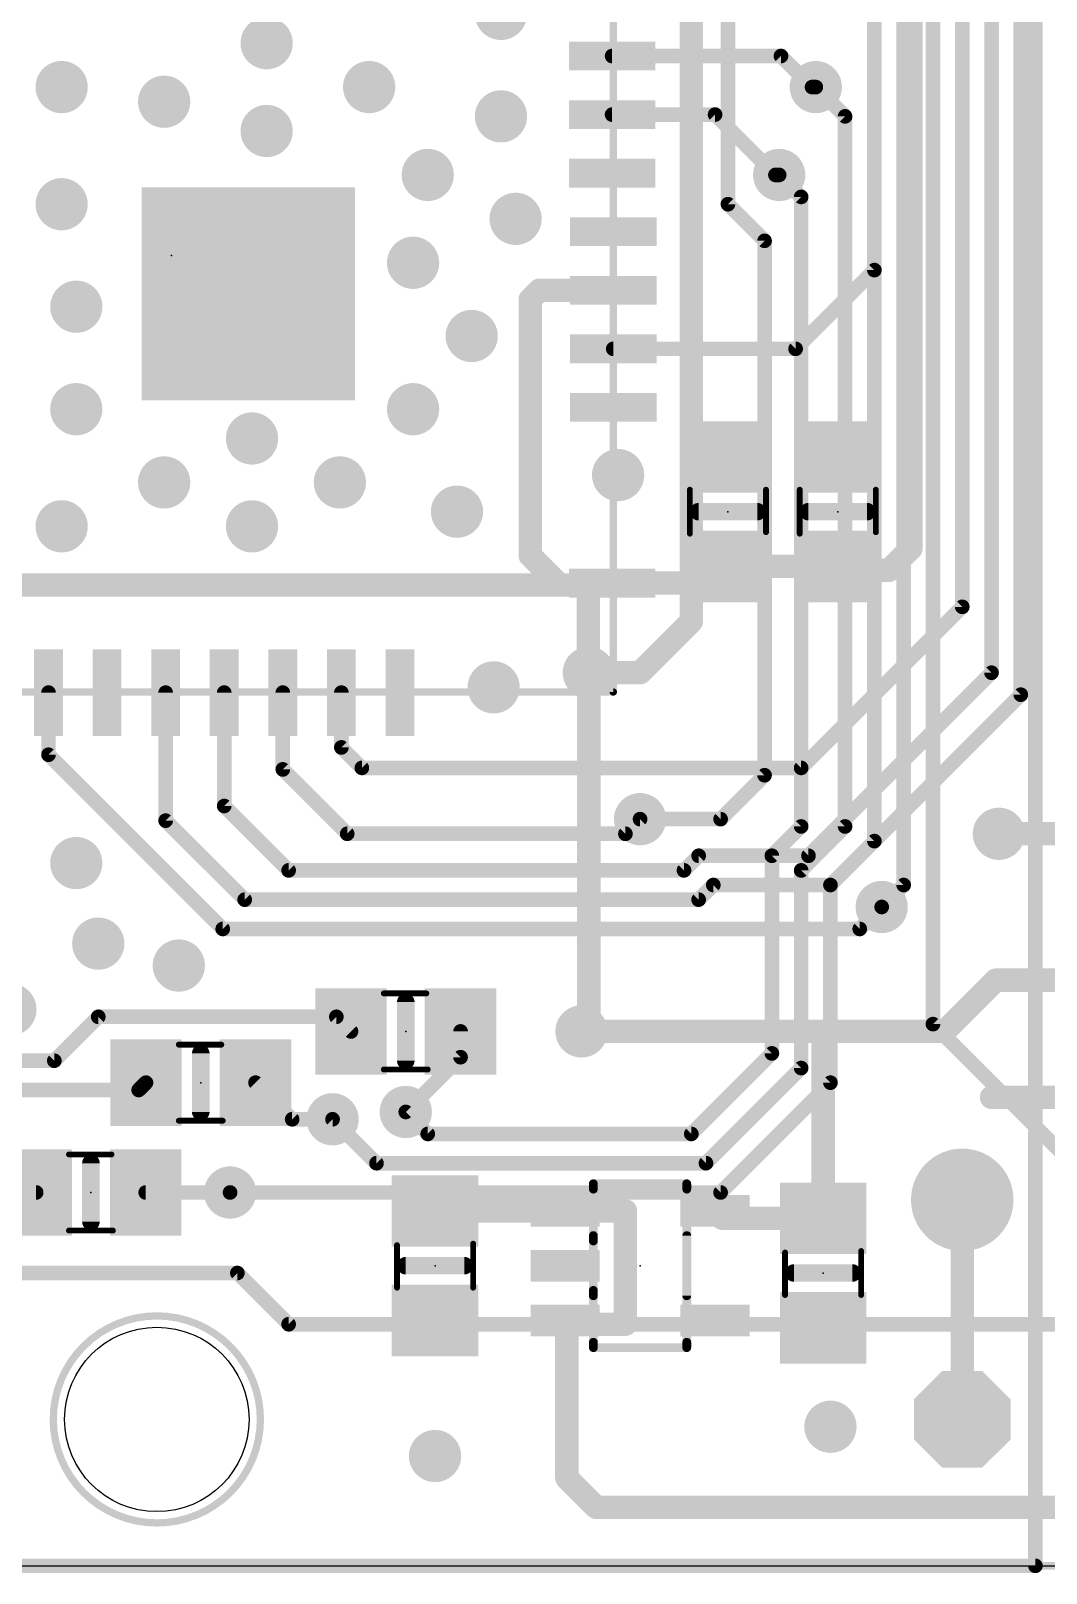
# Model space of a CAD drawing. Extents: x -7.7 to 68.6, y -5.3 to 60.5.
# Drawn here: x 11.78 to 29.4, y -0.13 to 26.63 of the extents above; entities that cross this region are included whole.
import ezdxf

# ---------------------------------------------------------------- set-up
doc = ezdxf.new("R2010")
doc.units = 0
for name, color, linetype in [('1', 12, 'CONTINUOUS'), ('16', 132, 'CONTINUOUS'), ('17', 110, 'CONTINUOUS'), ('18', 110, 'CONTINUOUS'), ('20', 4, 'CONTINUOUS'), ('21', 40, 'CONTINUOUS'), ('23', 53, 'CONTINUOUS'), ('47', 253, 'CONTINUOUS'), ('51', 253, 'CONTINUOUS')]:
    doc.layers.add(name, color=color, linetype=linetype)

# ---------------------------------------------------------------- blocks, each defined once
blk = doc.blocks.new('RECT')
blk.add_solid([(-0.5, -0.5), (0.5, -0.5), (-0.5, 0.5), (0.5, 0.5)])
blk = doc.blocks.new('ROUNDP')
at = {"const_width": 0.5}
blk.add_lwpolyline([(0, -0.25, 1), (0, 0.25, 1), (0, -0.25)], format="xyb", dxfattribs=at)
blk = doc.blocks.new('OCTAGONP')
at = {"const_width": 0.5}
blk.add_lwpolyline([(-0.25, -0.1036), (-0.25, 0.1036), (-0.1036, 0.25), (0.1036, 0.25), (0.25, 0.1036), (0.25, -0.1036), (0.1036, -0.25), (-0.1036, -0.25), (-0.25, -0.1036), (-0.25, 0.1036)], dxfattribs=at)
blk = doc.blocks.new('ROUNDV')
at = {"const_width": 0.5}
blk.add_lwpolyline([(0, -0.25, 1), (0, 0.25, 1), (0, -0.25)], format="xyb", dxfattribs=at)

msp = doc.modelspace()

# ---------------------------------------------------------------- linework, layer by layer
at = {"layer": '1'}
for points, const_width in [([(29.21, 53.34), (29.21, 0)], 0.254), ([(28.956, 15.113), (28.956, 38.989)], 0.254), ([(28.448, 15.494), (28.448, 36.83)], 0.254), ([(27.94, 16.637), (27.94, 34.417)], 0.254), ([(27.051, 32.826), (27.051, 17.653)], 0.4064), ([(26.416, 22.479), (26.416, 30.48)], 0.254), ([(24.796, 26.193), (21.867, 26.193)], 0.254), ([(24.796, 26.193), (25.335, 25.654)], 0.254), ([(25.335, 25.654), (25.4, 25.654)], 0.254), ([(23.653, 25.177), (21.867, 25.177)], 0.254), ([(23.653, 25.177), (24.7, 24.13)], 0.254), ([(24.7, 24.13), (24.765, 24.13)], 0.254), ([(25.05, 21.113), (26.416, 22.479)], 0.254), ([(20.605, 22.129), (20.447, 21.971)], 0.4064), ([(21.887, 22.129), (20.605, 22.129)], 0.4064), ([(20.447, 21.971), (20.447, 17.526)], 0.4064), ([(21.887, 21.113), (25.05, 21.113)], 0.254), ([(20.447, 17.526), (20.955, 17.018)], 0.4064), ([(27.051, 17.653), (26.67, 17.272)], 0.4064), ([(23.587, 17.049), (23.876, 17.338)], 0.4064), ([(25.781, 17.338), (23.876, 17.338)], 0.4064), ([(25.847, 17.272), (25.781, 17.338)], 0.4064), ([(26.67, 17.272), (25.847, 17.272)], 0.4064), ([(10.033, 17.018), (20.955, 17.018)], 0.4064), ([(20.955, 17.018), (21.455, 17.018)], 0.4064), ([(21.455, 17.018), (21.455, 17.049)], 0.4064), ([(21.455, 17.049), (21.867, 17.049)], 0.4064), ([(21.455, 17.018), (21.455, 15.494)], 0.4064), ([(21.867, 17.049), (23.587, 17.049)], 0.4064), ([(25.146, 13.843), (27.94, 16.637)], 0.254), ([(21.455, 15.494), (21.463, 15.494)], 0.4064), ([(25.273, 12.319), (28.448, 15.494)], 0.254), ([(12.091, 15.149), (12.091, 14.071)], 0.254), ([(14.123, 15.149), (14.123, 12.928)], 0.254), ([(15.139, 15.149), (15.139, 13.182)], 0.254), ([(16.155, 15.149), (16.155, 13.817)], 0.254), ([(17.171, 15.149), (17.171, 14.198)], 0.254), ([(25.654, 11.811), (28.956, 15.113)], 0.254), ([(12.091, 14.071), (15.113, 11.049)], 0.254), ([(17.171, 14.198), (17.526, 13.843)], 0.254), ([(16.155, 13.817), (17.272, 12.7)], 0.254), ([(17.526, 13.843), (25.146, 13.843)], 0.254), ([(15.139, 13.182), (16.256, 12.065)], 0.254), ([(14.123, 12.928), (15.494, 11.557)], 0.254), ([(22.098, 12.7), (22.352, 12.954)], 0.254), ([(17.272, 12.7), (22.098, 12.7)], 0.254), ([(23.114, 12.065), (23.368, 12.319)], 0.254), ([(23.368, 12.319), (25.273, 12.319)], 0.254), ([(16.256, 12.065), (23.114, 12.065)], 0.254), ([(23.368, 11.557), (23.622, 11.811)], 0.254), ([(23.622, 11.811), (25.654, 11.811)], 0.254), ([(15.494, 11.557), (23.368, 11.557)], 0.254), ([(26.162, 11.049), (26.543, 11.43)], 0.254), ([(15.113, 11.049), (26.162, 11.049)], 0.254), ([(27.6335, 9.271), (28.5225, 10.16)], 0.4064), ([(28.5225, 10.16), (30.48, 10.16)], 0.4064), ([(12.192, 8.763), (12.954, 9.525)], 0.254), ([(12.954, 9.525), (17.084, 9.525)], 0.254), ([(17.084, 9.525), (17.338, 9.271)], 0.254), ([(19.238, 9.271), (19.238, 8.824)], 0.254), ([(25.527, 9.271), (21.336, 9.271)], 0.4064), ([(27.6335, 9.271), (25.527, 9.271)], 0.4064), ([(25.527, 6.03), (25.527, 9.271)], 0.4064), ([(5.969, 8.763), (12.192, 8.763)], 0.254), ([(19.238, 8.824), (18.288, 7.874)], 0.254), ([(5.715, 8.255), (13.655, 8.255)], 0.254), ([(13.655, 8.255), (13.782, 8.382)], 0.254), ([(16.317, 7.747), (15.682, 8.382)], 0.254), ([(43.18, 8.128), (28.448, 8.128)], 0.4064), ([(17.018, 7.747), (16.317, 7.747)], 0.254), ([(9.652, 6.477), (11.877, 6.477)], 0.254), ([(13.777, 6.477), (15.24, 6.477)], 0.254), ([(27.94, 6.35), (27.94, 2.54)], 0.4064), ([(21.052, 6.157), (18.796, 6.157)], 0.4064), ([(21.052, 6.157), (22.098, 6.157)], 0.4064), ([(22.098, 6.157), (22.098, 4.191)], 0.4064), ([(23.652, 6.157), (23.779, 6.03)], 0.4064), ([(23.779, 6.03), (25.527, 6.03)], 0.4064), ([(21.052, 4.191), (21.052, 4.257)], 0.4064), ([(21.082, 4.257), (21.052, 4.257)], 0.4064), ([(22.098, 4.191), (21.052, 4.191)], 0.4064), ([(21.082, 1.524), (21.082, 4.257)], 0.4064), ([(21.59, 1.016), (21.082, 1.524)], 0.4064), ([(37.084, 1.016), (21.59, 1.016)], 0.4064), ([(29.21, 0), (6.096, 0)], 0.254)]:
    msp.add_lwpolyline(points, dxfattribs=dict(at, const_width=const_width))
for points, const_width in [([(21.867, 26.2565, 1), (21.867, 26.1295)], 0.127), ([(24.8409, 26.2379, 1), (24.7511, 26.1481)], 0.127), ([(24.796, 26.1295, 1), (24.796, 26.2565)], 0.127), ([(25.335, 25.7175, 1), (25.335, 25.5905)], 0.127), ([(25.2901, 25.6091, 1), (25.3799, 25.6989)], 0.127), ([(25.4, 25.5905, 1), (25.4, 25.7175)], 0.127), ([(21.867, 25.2405, 1), (21.867, 25.1135)], 0.127), ([(23.6979, 25.2219, 1), (23.6081, 25.1321)], 0.127), ([(23.653, 25.1135, 1), (23.653, 25.2405)], 0.127), ([(24.7, 24.1935, 1), (24.7, 24.0665)], 0.127), ([(24.6551, 24.0851, 1), (24.7449, 24.1749)], 0.127), ([(24.765, 24.0665, 1), (24.765, 24.1935)], 0.127), ([(26.3525, 22.479, 1), (26.4795, 22.479)], 0.127), ([(26.4609, 22.4341, 1), (26.3711, 22.5239)], 0.127), ([(20.605, 22.2306, 1), (20.605, 22.0274)], 0.2032), ([(20.6768, 22.0572, 1), (20.5332, 22.2008)], 0.2032), ([(21.887, 22.0274, 1), (21.887, 22.2306)], 0.2032), ([(20.5486, 21.971, 1), (20.3454, 21.971)], 0.2032), ([(20.3752, 22.0428, 1), (20.5188, 21.8992)], 0.2032), ([(21.887, 21.1765, 1), (21.887, 21.0495)], 0.127), ([(25.0051, 21.1579, 1), (25.0949, 21.0681)], 0.127), ([(25.05, 21.0495, 1), (25.05, 21.1765)], 0.127), ([(20.5188, 17.5978, 1), (20.3752, 17.4542)], 0.2032), ([(26.9494, 17.653, 1), (27.1526, 17.653)], 0.2032), ([(27.1228, 17.5812, 1), (26.9792, 17.7248)], 0.2032), ([(20.3454, 17.526, 1), (20.5486, 17.526)], 0.2032), ([(23.876, 17.4396, 1), (23.876, 17.2364)], 0.2032), ([(23.9478, 17.2662, 1), (23.8042, 17.4098)], 0.2032), ([(25.8528, 17.4098, 1), (25.7092, 17.2662)], 0.2032), ([(25.847, 17.3736, 1), (25.847, 17.1704)], 0.2032), ([(25.7752, 17.2002, 1), (25.9188, 17.3438)], 0.2032), ([(25.781, 17.2364, 1), (25.781, 17.4396)], 0.2032), ([(26.5982, 17.3438, 1), (26.7418, 17.2002)], 0.2032), ([(26.67, 17.1704, 1), (26.67, 17.3736)], 0.2032), ([(20.955, 17.1196, 1), (20.955, 16.9164)], 0.2032), ([(20.8832, 16.9462, 1), (21.0268, 17.0898)], 0.2032), ([(20.955, 16.9164, 1), (20.955, 17.1196)], 0.2032), ([(21.5566, 17.049, 1), (21.3534, 17.049)], 0.2032), ([(21.455, 17.1506, 1), (21.455, 16.9474)], 0.2032), ([(21.5566, 17.018, 1), (21.3534, 17.018)], 0.2032), ([(21.455, 16.9164, 1), (21.455, 17.1196)], 0.2032), ([(21.867, 17.1506, 1), (21.867, 16.9474)], 0.2032), ([(21.867, 16.9474, 1), (21.867, 17.1506)], 0.2032), ([(23.5152, 17.1208, 1), (23.6588, 16.9772)], 0.2032), ([(23.587, 16.9474, 1), (23.587, 17.1506)], 0.2032), ([(21.3534, 17.018, 1), (21.5566, 17.018)], 0.2032), ([(27.8765, 16.637, 1), (28.0035, 16.637)], 0.127), ([(27.9849, 16.5921, 1), (27.8951, 16.6819)], 0.127), ([(21.455, 15.5956, 1), (21.455, 15.3924)], 0.2032), ([(21.3534, 15.494, 1), (21.5566, 15.494)], 0.2032), ([(21.463, 15.3924, 1), (21.463, 15.5956)], 0.2032), ([(28.3845, 15.494, 1), (28.5115, 15.494)], 0.127), ([(28.4929, 15.4491, 1), (28.4031, 15.5389)], 0.127), ([(12.1545, 15.149, 1), (12.0275, 15.149)], 0.127), ([(14.1865, 15.149, 1), (14.0595, 15.149)], 0.127), ([(15.2025, 15.149, 1), (15.0755, 15.149)], 0.127), ([(16.2185, 15.149, 1), (16.0915, 15.149)], 0.127), ([(17.2345, 15.149, 1), (17.1075, 15.149)], 0.127), ([(28.8925, 15.113, 1), (29.0195, 15.113)], 0.127), ([(29.0009, 15.0681, 1), (28.9111, 15.1579)], 0.127), ([(12.1359, 14.1159, 1), (12.0461, 14.0261)], 0.127), ([(17.2159, 14.2429, 1), (17.1261, 14.1531)], 0.127), ([(17.1075, 14.198, 1), (17.2345, 14.198)], 0.127), ([(12.0275, 14.071, 1), (12.1545, 14.071)], 0.127), ([(16.1999, 13.8619, 1), (16.1101, 13.7721)], 0.127), ([(17.526, 13.9065, 1), (17.526, 13.7795)], 0.127), ([(17.4811, 13.7981, 1), (17.5709, 13.8879)], 0.127), ([(25.1011, 13.8879, 1), (25.1909, 13.7981)], 0.127), ([(25.146, 13.7795, 1), (25.146, 13.9065)], 0.127), ([(16.0915, 13.817, 1), (16.2185, 13.817)], 0.127), ([(15.1839, 13.2269, 1), (15.0941, 13.1371)], 0.127), ([(15.0755, 13.182, 1), (15.2025, 13.182)], 0.127), ([(14.1679, 12.9729, 1), (14.0781, 12.8831)], 0.127), ([(14.0595, 12.928, 1), (14.1865, 12.928)], 0.127), ([(22.3969, 12.9091, 1), (22.3071, 12.9989)], 0.127), ([(17.272, 12.7635, 1), (17.272, 12.6365)], 0.127), ([(17.2271, 12.6551, 1), (17.3169, 12.7449)], 0.127), ([(22.0531, 12.7449, 1), (22.1429, 12.6551)], 0.127), ([(22.098, 12.6365, 1), (22.098, 12.7635)], 0.127), ([(23.368, 12.3825, 1), (23.368, 12.2555)], 0.127), ([(23.4129, 12.2741, 1), (23.3231, 12.3639)], 0.127), ([(25.2281, 12.3639, 1), (25.3179, 12.2741)], 0.127), ([(25.273, 12.2555, 1), (25.273, 12.3825)], 0.127), ([(16.256, 12.1285, 1), (16.256, 12.0015)], 0.127), ([(16.2111, 12.0201, 1), (16.3009, 12.1099)], 0.127), ([(23.0691, 12.1099, 1), (23.1589, 12.0201)], 0.127), ([(23.114, 12.0015, 1), (23.114, 12.1285)], 0.127), ([(23.622, 11.8745, 1), (23.622, 11.7475)], 0.127), ([(23.6669, 11.7661, 1), (23.5771, 11.8559)], 0.127), ([(25.6091, 11.8559, 1), (25.6989, 11.7661)], 0.127), ([(25.654, 11.7475, 1), (25.654, 11.8745)], 0.127), ([(15.494, 11.6205, 1), (15.494, 11.4935)], 0.127), ([(15.4491, 11.5121, 1), (15.5389, 11.6019)], 0.127), ([(23.3231, 11.6019, 1), (23.4129, 11.5121)], 0.127), ([(23.368, 11.4935, 1), (23.368, 11.6205)], 0.127), ([(26.5879, 11.3851, 1), (26.4981, 11.4749)], 0.127), ([(15.113, 11.1125, 1), (15.113, 10.9855)], 0.127), ([(15.0681, 11.0041, 1), (15.1579, 11.0939)], 0.127), ([(26.1171, 11.0939, 1), (26.2069, 11.0041)], 0.127), ([(26.162, 10.9855, 1), (26.162, 11.1125)], 0.127), ([(28.5225, 10.2616, 1), (28.5225, 10.0584)], 0.2032), ([(28.5943, 10.0882, 1), (28.4507, 10.2318)], 0.2032), ([(12.954, 9.5885, 1), (12.954, 9.4615)], 0.127), ([(12.9989, 9.4801, 1), (12.9091, 9.5699)], 0.127), ([(17.1289, 9.5699, 1), (17.0391, 9.4801)], 0.127), ([(17.084, 9.4615, 1), (17.084, 9.5885)], 0.127), ([(17.2931, 9.2261, 1), (17.3829, 9.3159)], 0.127), ([(19.3015, 9.271, 1), (19.1745, 9.271)], 0.127), ([(21.336, 9.3726, 1), (21.336, 9.1694)], 0.2032), ([(25.527, 9.3726, 1), (25.527, 9.1694)], 0.2032), ([(25.6286, 9.271, 1), (25.4254, 9.271)], 0.2032), ([(25.527, 9.1694, 1), (25.527, 9.3726)], 0.2032), ([(27.5617, 9.3428, 1), (27.7053, 9.1992)], 0.2032), ([(27.6335, 9.1694, 1), (27.6335, 9.3726)], 0.2032), ([(12.1471, 8.8079, 1), (12.2369, 8.7181)], 0.127), ([(12.192, 8.6995, 1), (12.192, 8.8265)], 0.127), ([(19.1745, 8.824, 1), (19.3015, 8.824)], 0.127), ([(19.2829, 8.7791, 1), (19.1931, 8.8689)], 0.127), ([(13.6101, 8.2999, 1), (13.6999, 8.2101)], 0.127), ([(13.655, 8.1915, 1), (13.655, 8.3185)], 0.127), ([(13.8269, 8.3371, 1), (13.7371, 8.4269)], 0.127), ([(15.7269, 8.4269, 1), (15.6371, 8.3371)], 0.127), ([(28.448, 8.2296, 1), (28.448, 8.0264)], 0.2032), ([(16.317, 7.8105, 1), (16.317, 7.6835)], 0.127), ([(16.2721, 7.7021, 1), (16.3619, 7.7919)], 0.127), ([(17.018, 7.6835, 1), (17.018, 7.8105)], 0.127), ([(18.2431, 7.9189, 1), (18.3329, 7.8291)], 0.127), ([(11.877, 6.4135, 1), (11.877, 6.5405)], 0.127), ([(13.777, 6.5405, 1), (13.777, 6.4135)], 0.127), ([(15.24, 6.4135, 1), (15.24, 6.5405)], 0.127), ([(28.0416, 6.35, 1), (27.8384, 6.35)], 0.2032), ([(18.796, 6.2586, 1), (18.796, 6.0554)], 0.2032), ([(21.052, 6.2586, 1), (21.052, 6.0554)], 0.2032), ([(21.052, 6.0554, 1), (21.052, 6.2586)], 0.2032), ([(22.1996, 6.157, 1), (21.9964, 6.157)], 0.2032), ([(22.098, 6.0554, 1), (22.098, 6.2586)], 0.2032), ([(23.7238, 6.2288, 1), (23.5802, 6.0852)], 0.2032), ([(23.779, 6.1316, 1), (23.779, 5.9284)], 0.2032), ([(23.7072, 5.9582, 1), (23.8508, 6.1018)], 0.2032), ([(25.527, 5.9284, 1), (25.527, 6.1316)], 0.2032), ([(25.4254, 6.03, 1), (25.6286, 6.03)], 0.2032), ([(21.1536, 4.257, 1), (20.9504, 4.257)], 0.2032), ([(21.052, 4.3586, 1), (21.052, 4.1554)], 0.2032), ([(21.052, 4.2926, 1), (21.052, 4.0894)], 0.2032), ([(20.9504, 4.191, 1), (21.1536, 4.191)], 0.2032), ([(21.1836, 4.257, 1), (20.9804, 4.257)], 0.2032), ([(21.082, 4.1554, 1), (21.082, 4.3586)], 0.2032), ([(21.9964, 4.191, 1), (22.1996, 4.191)], 0.2032), ([(22.098, 4.0894, 1), (22.098, 4.2926)], 0.2032), ([(27.8384, 2.54, 1), (28.0416, 2.54)], 0.2032), ([(20.9804, 1.524, 1), (21.1836, 1.524)], 0.2032), ([(21.1538, 1.5958, 1), (21.0102, 1.4522)], 0.2032), ([(21.59, 1.1176, 1), (21.59, 0.9144)], 0.2032), ([(21.5182, 0.9442, 1), (21.6618, 1.0878)], 0.2032), ([(29.1465, 0, 1), (29.2735, 0)], 0.127), ([(29.21, -0.0635, 1), (29.21, 0.0635)], 0.127)]:
    msp.add_lwpolyline(points, format="xyb", dxfattribs=dict(at, const_width=const_width))
at = {"layer": '16'}
for points, const_width in [([(29.21, 0), (29.21, 53.34)], 0.254), ([(26.924, 11.811), (26.924, 35.306)], 0.254), ([(27.432, 9.398), (27.432, 35.052)], 0.254), ([(26.416, 30.226), (26.416, 12.573)], 0.254), ([(23.241, 28.702), (23.241, 16.383)], 0.4064), ([(23.876, 23.622), (23.876, 28.956)], 0.254), ([(25.908, 25.146), (25.4, 25.654)], 0.254), ([(25.908, 12.827), (25.908, 25.146)], 0.254), ([(25.146, 23.749), (24.765, 24.13)], 0.254), ([(25.146, 12.827), (25.146, 23.749)], 0.254), ([(24.511, 22.987), (23.876, 23.622)], 0.254), ([(24.511, 13.716), (24.511, 22.987)], 0.254), ([(23.241, 16.383), (22.352, 15.494)], 0.4064), ([(21.463, 9.398), (21.463, 15.494)], 0.4064), ([(22.352, 15.494), (21.463, 15.494)], 0.4064), ([(23.749, 12.954), (24.511, 13.716)], 0.254), ([(22.352, 12.954), (23.749, 12.954)], 0.254), ([(24.638, 12.319), (25.146, 12.827)], 0.254), ([(25.146, 12.065), (25.908, 12.827)], 0.254), ([(30.48, 12.7), (28.702, 12.7)], 0.4064), ([(26.416, 12.573), (25.654, 11.811)], 0.254), ([(24.638, 8.89), (24.638, 12.319)], 0.254), ([(25.146, 8.636), (25.146, 12.065)], 0.254), ([(25.654, 11.811), (25.654, 8.382)], 0.254), ([(26.543, 11.43), (26.924, 11.811)], 0.254), ([(21.336, 9.271), (21.463, 9.398)], 0.4064), ([(30.48, 6.35), (27.432, 9.398)], 0.254), ([(23.241, 7.493), (24.638, 8.89)], 0.254), ([(23.495, 6.985), (25.146, 8.636)], 0.254), ([(25.654, 8.382), (23.749, 6.477)], 0.254), ([(17.78, 6.985), (17.018, 7.747)], 0.254), ([(18.288, 7.874), (18.669, 7.493)], 0.254), ([(18.669, 7.493), (23.241, 7.493)], 0.254), ([(23.495, 6.985), (17.78, 6.985)], 0.254), ([(15.24, 6.477), (23.749, 6.477)], 0.254), ([(15.367, 5.08), (10.795, 5.08)], 0.254), ([(16.256, 4.191), (15.367, 5.08)], 0.254), ([(32.385, 4.191), (16.256, 4.191)], 0.254), ([(6.096, 0), (29.21, 0)], 0.254)]:
    msp.add_lwpolyline(points, dxfattribs=dict(at, const_width=const_width))
for points, const_width in [([(25.4449, 25.6989, 1), (25.3551, 25.6091)], 0.127), ([(25.9715, 25.146, 1), (25.8445, 25.146)], 0.127), ([(25.8631, 25.1011, 1), (25.9529, 25.1909)], 0.127), ([(24.8099, 24.1749, 1), (24.7201, 24.0851)], 0.127), ([(25.2095, 23.749, 1), (25.0825, 23.749)], 0.127), ([(25.1011, 23.7041, 1), (25.1909, 23.7939)], 0.127), ([(23.9209, 23.6669, 1), (23.8311, 23.5771)], 0.127), ([(23.8125, 23.622, 1), (23.9395, 23.622)], 0.127), ([(24.5745, 22.987, 1), (24.4475, 22.987)], 0.127), ([(24.4661, 22.9421, 1), (24.5559, 23.0319)], 0.127), ([(23.1394, 16.383, 1), (23.3426, 16.383)], 0.2032), ([(23.3128, 16.3112, 1), (23.1692, 16.4548)], 0.2032), ([(21.5646, 15.494, 1), (21.3614, 15.494)], 0.2032), ([(21.463, 15.5956, 1), (21.463, 15.3924)], 0.2032), ([(22.2802, 15.5658, 1), (22.4238, 15.4222)], 0.2032), ([(22.352, 15.3924, 1), (22.352, 15.5956)], 0.2032), ([(24.4475, 13.716, 1), (24.5745, 13.716)], 0.127), ([(24.5559, 13.6711, 1), (24.4661, 13.7609)], 0.127), ([(22.352, 13.0175, 1), (22.352, 12.8905)], 0.127), ([(23.7041, 12.9989, 1), (23.7939, 12.9091)], 0.127), ([(23.749, 12.8905, 1), (23.749, 13.0175)], 0.127), ([(25.0825, 12.827, 1), (25.2095, 12.827)], 0.127), ([(25.1909, 12.7821, 1), (25.1011, 12.8719)], 0.127), ([(25.8445, 12.827, 1), (25.9715, 12.827)], 0.127), ([(25.9529, 12.7821, 1), (25.8631, 12.8719)], 0.127), ([(28.702, 12.8016, 1), (28.702, 12.5984)], 0.2032), ([(26.3525, 12.573, 1), (26.4795, 12.573)], 0.127), ([(26.4609, 12.5281, 1), (26.3711, 12.6179)], 0.127), ([(24.7015, 12.319, 1), (24.5745, 12.319)], 0.127), ([(24.5931, 12.3639, 1), (24.6829, 12.2741)], 0.127), ([(25.2095, 12.065, 1), (25.0825, 12.065)], 0.127), ([(25.1011, 12.1099, 1), (25.1909, 12.0201)], 0.127), ([(25.7175, 11.811, 1), (25.5905, 11.811)], 0.127), ([(25.6091, 11.8559, 1), (25.6989, 11.7661)], 0.127), ([(26.8605, 11.811, 1), (26.9875, 11.811)], 0.127), ([(26.9689, 11.7661, 1), (26.8791, 11.8559)], 0.127), ([(26.4981, 11.4749, 1), (26.5879, 11.3851)], 0.127), ([(21.2642, 9.3428, 1), (21.4078, 9.1992)], 0.2032), ([(21.3614, 9.398, 1), (21.5646, 9.398)], 0.2032), ([(21.5348, 9.3262, 1), (21.3912, 9.4698)], 0.2032), ([(27.4769, 9.4429, 1), (27.3871, 9.3531)], 0.127), ([(27.3685, 9.398, 1), (27.4955, 9.398)], 0.127), ([(24.5745, 8.89, 1), (24.7015, 8.89)], 0.127), ([(24.6829, 8.8451, 1), (24.5931, 8.9349)], 0.127), ([(25.0825, 8.636, 1), (25.2095, 8.636)], 0.127), ([(25.1909, 8.5911, 1), (25.1011, 8.6809)], 0.127), ([(25.5905, 8.382, 1), (25.7175, 8.382)], 0.127), ([(25.6989, 8.3371, 1), (25.6091, 8.4269)], 0.127), ([(17.0629, 7.7919, 1), (16.9731, 7.7021)], 0.127), ([(18.3329, 7.9189, 1), (18.2431, 7.8291)], 0.127), ([(18.669, 7.5565, 1), (18.669, 7.4295)], 0.127), ([(18.6241, 7.4481, 1), (18.7139, 7.5379)], 0.127), ([(23.1961, 7.5379, 1), (23.2859, 7.4481)], 0.127), ([(23.241, 7.4295, 1), (23.241, 7.5565)], 0.127), ([(17.78, 7.0485, 1), (17.78, 6.9215)], 0.127), ([(17.7351, 6.9401, 1), (17.8249, 7.0299)], 0.127), ([(23.4501, 7.0299, 1), (23.5399, 6.9401)], 0.127), ([(23.495, 6.9215, 1), (23.495, 7.0485)], 0.127), ([(15.24, 6.5405, 1), (15.24, 6.4135)], 0.127), ([(23.7041, 6.5219, 1), (23.7939, 6.4321)], 0.127), ([(23.749, 6.4135, 1), (23.749, 6.5405)], 0.127), ([(15.4119, 5.1249, 1), (15.3221, 5.0351)], 0.127), ([(15.367, 5.0165, 1), (15.367, 5.1435)], 0.127), ([(16.256, 4.2545, 1), (16.256, 4.1275)], 0.127), ([(16.2111, 4.1461, 1), (16.3009, 4.2359)], 0.127), ([(29.1465, 0, 1), (29.2735, 0)], 0.127), ([(29.21, -0.0635, 1), (29.21, 0.0635)], 0.127)]:
    msp.add_lwpolyline(points, format="xyb", dxfattribs=dict(at, const_width=const_width))
at = {"layer": '20'}
msp.add_line((0, 0), (66.04, 0), dxfattribs=at)
msp.add_circle((13.97, 2.54), 1.6, dxfattribs=at)
at = {"layer": '21'}
for points, const_width in [([(21.887, 29.889), (21.887, 15.159)], 0.127), ([(23.368, 18.288), (24.384, 18.288)], 0.3048), ([(25.273, 18.288), (26.289, 18.288)], 0.3048), ([(21.887, 15.159), (0.587, 15.159)], 0.127), ([(18.288, 8.763), (18.288, 9.779)], 0.3048), ([(14.732, 7.874), (14.732, 8.89)], 0.3048), ([(12.827, 5.969), (12.827, 6.985)], 0.3048), ([(21.542, 6.629), (23.162, 6.629)], 0.1524), ([(21.542, 6.535), (21.542, 6.629)], 0.1524), ([(23.162, 6.629), (23.162, 6.535)], 0.1524), ([(21.542, 5.635), (21.542, 5.729)], 0.1524), ([(23.162, 5.729), (23.162, 4.685)], 0.1524), ([(19.304, 5.207), (18.288, 5.207)], 0.3048), ([(26.035, 5.08), (25.019, 5.08)], 0.3048), ([(21.542, 4.685), (21.542, 4.779)], 0.1524), ([(21.542, 3.785), (21.542, 3.879)], 0.1524), ([(23.162, 3.785), (21.542, 3.785)], 0.1524), ([(23.162, 3.879), (23.162, 3.785)], 0.1524)]:
    msp.add_lwpolyline(points, dxfattribs=dict(at, const_width=const_width))
for points, const_width in [([(23.368, 18.3642, 1), (23.368, 18.2118)], 0.1524), ([(24.384, 18.2118, 1), (24.384, 18.3642)], 0.1524), ([(25.273, 18.3642, 1), (25.273, 18.2118)], 0.1524), ([(26.289, 18.2118, 1), (26.289, 18.3642)], 0.1524), ([(21.8553, 15.159, 1), (21.9187, 15.159)], 0.0635), ([(21.887, 15.1273, 1), (21.887, 15.1908)], 0.0635), ([(18.3642, 9.779, 1), (18.2118, 9.779)], 0.1524), ([(14.8082, 8.89, 1), (14.6558, 8.89)], 0.1524), ([(18.2118, 8.763, 1), (18.3642, 8.763)], 0.1524), ([(14.6558, 7.874, 1), (14.8082, 7.874)], 0.1524), ([(12.9032, 6.985, 1), (12.7508, 6.985)], 0.1524), ([(21.542, 6.6671, 1), (21.542, 6.5909)], 0.0762), ([(21.5801, 6.629, 1), (21.5039, 6.629)], 0.0762), ([(23.2001, 6.629, 1), (23.1239, 6.629)], 0.0762), ([(23.162, 6.5909, 1), (23.162, 6.6671)], 0.0762), ([(21.5039, 6.535, 1), (21.5801, 6.535)], 0.0762), ([(23.1239, 6.535, 1), (23.2001, 6.535)], 0.0762), ([(12.7508, 5.969, 1), (12.9032, 5.969)], 0.1524), ([(21.5801, 5.729, 1), (21.5039, 5.729)], 0.0762), ([(21.5039, 5.635, 1), (21.5801, 5.635)], 0.0762), ([(23.2001, 5.729, 1), (23.1239, 5.729)], 0.0762), ([(18.288, 5.2832, 1), (18.288, 5.1308)], 0.1524), ([(19.304, 5.1308, 1), (19.304, 5.2832)], 0.1524), ([(25.019, 5.1562, 1), (25.019, 5.0038)], 0.1524), ([(26.035, 5.0038, 1), (26.035, 5.1562)], 0.1524), ([(21.5801, 4.779, 1), (21.5039, 4.779)], 0.0762), ([(21.5039, 4.685, 1), (21.5801, 4.685)], 0.0762), ([(23.1239, 4.685, 1), (23.2001, 4.685)], 0.0762), ([(21.5801, 3.879, 1), (21.5039, 3.879)], 0.0762), ([(21.542, 3.8231, 1), (21.542, 3.7469)], 0.0762), ([(21.5039, 3.785, 1), (21.5801, 3.785)], 0.0762), ([(23.2001, 3.879, 1), (23.1239, 3.879)], 0.0762), ([(23.1239, 3.785, 1), (23.2001, 3.785)], 0.0762), ([(23.162, 3.7469, 1), (23.162, 3.8231)], 0.0762)]:
    msp.add_lwpolyline(points, format="xyb", dxfattribs=dict(at, const_width=const_width))
at = {"layer": '23'}
for p in [(14.224, 22.733), (23.876, 18.288), (25.781, 18.288), (18.288, 9.271), (14.732, 8.382), (12.827, 6.477), (18.796, 5.207), (22.352, 5.207), (25.527, 5.08)]:
    msp.add_point(p, dxfattribs=at)
at = {"layer": '47', "const_width": 0.13}
msp.add_lwpolyline([(41.021, 0), (-7.284, 0)], dxfattribs=at)
at = {"layer": '51'}
msp.add_line((0, 0), (66.04, 0), dxfattribs=at)
for points, const_width in [([(23.216, 17.907), (23.216, 18.669)], 0.1016), ([(24.536, 17.932), (24.536, 18.669)], 0.1016), ([(25.121, 17.907), (25.121, 18.669)], 0.1016), ([(26.441, 17.932), (26.441, 18.669)], 0.1016), ([(18.644, 9.931), (17.907, 9.931)], 0.1016), ([(15.088, 9.042), (14.351, 9.042)], 0.1016), ([(18.669, 8.611), (17.907, 8.611)], 0.1016), ([(15.113, 7.722), (14.351, 7.722)], 0.1016), ([(13.183, 7.137), (12.446, 7.137)], 0.1016), ([(21.542, 3.785), (21.542, 6.629)], 0.1524), ([(23.162, 6.629), (23.162, 3.785)], 0.1524), ([(13.208, 5.817), (12.446, 5.817)], 0.1016), ([(19.456, 5.588), (19.456, 4.826)], 0.1016), ([(18.136, 5.563), (18.136, 4.826)], 0.1016), ([(24.867, 5.436), (24.867, 4.699)], 0.1016), ([(26.187, 5.461), (26.187, 4.699)], 0.1016)]:
    msp.add_lwpolyline(points, dxfattribs=dict(at, const_width=const_width))
for points, const_width in [([(23.2414, 18.669, 1), (23.1906, 18.669)], 0.0508), ([(24.5614, 18.669, 1), (24.5106, 18.669)], 0.0508), ([(25.1464, 18.669, 1), (25.0956, 18.669)], 0.0508), ([(26.4664, 18.669, 1), (26.4156, 18.669)], 0.0508), ([(23.1906, 17.907, 1), (23.2414, 17.907)], 0.0508), ([(24.5106, 17.932, 1), (24.5614, 17.932)], 0.0508), ([(25.0956, 17.907, 1), (25.1464, 17.907)], 0.0508), ([(26.4156, 17.932, 1), (26.4664, 17.932)], 0.0508), ([(17.907, 9.9564, 1), (17.907, 9.9056)], 0.0508), ([(18.644, 9.9056, 1), (18.644, 9.9564)], 0.0508), ([(14.351, 9.0674, 1), (14.351, 9.0166)], 0.0508), ([(15.088, 9.0166, 1), (15.088, 9.0674)], 0.0508), ([(17.907, 8.6364, 1), (17.907, 8.5856)], 0.0508), ([(18.669, 8.5856, 1), (18.669, 8.6364)], 0.0508), ([(14.351, 7.7474, 1), (14.351, 7.6966)], 0.0508), ([(15.113, 7.6966, 1), (15.113, 7.7474)], 0.0508), ([(12.446, 7.1624, 1), (12.446, 7.1116)], 0.0508), ([(13.183, 7.1116, 1), (13.183, 7.1624)], 0.0508), ([(21.5801, 6.629, 1), (21.5039, 6.629)], 0.0762), ([(23.2001, 6.629, 1), (23.1239, 6.629)], 0.0762), ([(12.446, 5.8424, 1), (12.446, 5.7916)], 0.0508), ([(13.208, 5.7916, 1), (13.208, 5.8424)], 0.0508), ([(19.4814, 5.588, 1), (19.4306, 5.588)], 0.0508), ([(18.1614, 5.563, 1), (18.1106, 5.563)], 0.0508), ([(24.8924, 5.436, 1), (24.8416, 5.436)], 0.0508), ([(26.2124, 5.461, 1), (26.1616, 5.461)], 0.0508), ([(18.1106, 4.826, 1), (18.1614, 4.826)], 0.0508), ([(19.4306, 4.826, 1), (19.4814, 4.826)], 0.0508), ([(24.8416, 4.699, 1), (24.8924, 4.699)], 0.0508), ([(26.1616, 4.699, 1), (26.2124, 4.699)], 0.0508), ([(13.97, 0.744, 1), (13.97, 4.336, 1), (13.97, 0.744)], 0.127), ([(21.5039, 3.785, 1), (21.5801, 3.785)], 0.0762), ([(23.1239, 3.785, 1), (23.2001, 3.785)], 0.0762)]:
    msp.add_lwpolyline(points, format="xyb", dxfattribs=dict(at, const_width=const_width))

# ---------------------------------------------------------------- block references
at = {"layer": '1'}
for p, xscale, yscale, rotation in [((21.867, 26.193), 1.5, 0.5, 180), ((21.867, 25.177), 1.5, 0.5, 180), ((21.867, 24.161), 1.5, 0.5, 180), ((15.555, 22.067), 3.7, 3.7, 180), ((21.887, 23.145), 1.5, 0.5, 180), ((21.887, 22.129), 1.5, 0.5, 180), ((21.887, 21.113), 1.5, 0.5, 180), ((21.887, 20.097), 1.5, 0.5, 180), ((23.876, 19.238), 1.24, 1.5, 90), ((25.781, 19.238), 1.24, 1.5, 90), ((23.876, 17.338), 1.24, 1.5, 90), ((25.781, 17.338), 1.24, 1.5, 90), ((21.867, 17.049), 1.5, 0.5, 180), ((12.091, 15.149), 1.5, 0.5, 270), ((13.107, 15.149), 1.5, 0.5, 270), ((14.123, 15.149), 1.5, 0.5, 270), ((15.139, 15.149), 1.5, 0.5, 270), ((16.155, 15.149), 1.5, 0.5, 270), ((17.171, 15.149), 1.5, 0.5, 270), ((18.187, 15.149), 1.5, 0.5, 270), ((17.338, 9.271), 1.24, 1.5, 180), ((19.238, 9.271), 1.24, 1.5, 180), ((13.782, 8.382), 1.24, 1.5, 180), ((15.682, 8.382), 1.24, 1.5, 180), ((11.877, 6.477), 1.24, 1.5, 180), ((13.777, 6.477), 1.24, 1.5, 180), ((18.796, 6.157), 1.24, 1.5, 270), ((21.052, 6.157), 0.55, 1.2, 270), ((23.652, 6.157), 0.55, 1.2, 270), ((25.527, 6.03), 1.24, 1.5, 270), ((21.052, 5.207), 0.55, 1.2, 270), ((18.796, 4.257), 1.24, 1.5, 270), ((25.527, 4.13), 1.24, 1.5, 270), ((21.052, 4.257), 0.55, 1.2, 270), ((23.652, 4.257), 0.55, 1.2, 270)]:
    msp.add_blockref('RECT', p, dxfattribs=dict(at, xscale=xscale, yscale=yscale, rotation=rotation))
at = {"layer": '17', "xscale": 1.778, "yscale": 1.778, "rotation": 270}
msp.add_blockref('ROUNDP', (27.94, 6.35), dxfattribs=at)
msp.add_blockref('ROUNDP', (27.94, 6.35), dxfattribs=at)
at = {"layer": '17', "xscale": 1.6764, "yscale": 1.6764}
msp.add_blockref('OCTAGONP', (27.94, 2.54), dxfattribs=at)
msp.add_blockref('OCTAGONP', (27.94, 2.54), dxfattribs=at)
at = {"layer": '18', "xscale": 0.9064, "yscale": 0.9064}
for p in [(19.939, 26.924), (19.939, 26.924), (15.875, 26.416), (15.875, 26.416), (12.319, 25.654), (12.319, 25.654), (17.653, 25.654), (17.653, 25.654), (25.4, 25.654), (25.4, 25.654), (14.097, 25.4), (14.097, 25.4), (19.939, 25.146), (19.939, 25.146), (15.875, 24.892), (15.875, 24.892), (18.669, 24.13), (18.669, 24.13), (24.765, 24.13), (24.765, 24.13), (12.319, 23.622), (12.319, 23.622), (14.351, 23.368), (14.351, 23.368), (20.193, 23.368), (20.193, 23.368), (16.764, 23.241), (16.764, 23.241), (18.415, 22.606), (18.415, 22.606), (12.573, 21.844), (12.573, 21.844), (19.431, 21.336), (19.431, 21.336), (16.764, 20.955), (16.764, 20.955), (14.351, 20.828), (14.351, 20.828), (12.573, 20.066), (12.573, 20.066), (18.415, 20.066), (18.415, 20.066), (15.621, 19.558), (15.621, 19.558), (21.971, 18.923), (21.971, 18.923), (14.097, 18.796), (14.097, 18.796), (17.145, 18.796), (17.145, 18.796), (19.177, 18.288), (19.177, 18.288), (12.319, 18.034), (12.319, 18.034), (15.621, 18.034), (15.621, 18.034), (21.463, 15.494), (21.463, 15.494), (19.812, 15.24), (19.812, 15.24), (22.352, 12.954), (22.352, 12.954), (28.575, 12.7), (28.575, 12.7), (12.573, 12.192), (12.573, 12.192), (26.543, 11.43), (26.543, 11.43), (12.954, 10.795), (12.954, 10.795), (14.351, 10.414), (14.351, 10.414), (11.43, 9.652), (11.43, 9.652), (21.336, 9.271), (21.336, 9.271), (18.288, 7.874), (18.288, 7.874), (17.018, 7.747), (17.018, 7.747), (15.24, 6.477), (15.24, 6.477), (25.654, 2.413), (25.654, 2.413), (18.796, 1.905), (18.796, 1.905)]:
    msp.add_blockref('ROUNDV', p, dxfattribs=at)
at = {"layer": '51'}
for p, xscale, yscale, rotation in [((23.8749, 19.0187), 0.7501, 1.4501, 90), ((25.7798, 19.0187), 0.7501, 1.4501, 90), ((23.8749, 17.5709), 0.7501, 1.4501, 90), ((25.7798, 17.5709), 0.7501, 1.4501, 90), ((17.5573, 9.2698), 0.7501, 1.4501, 180), ((19.0052, 9.2698), 0.7501, 1.4501, 180), ((14.0014, 8.3809), 0.7501, 1.4501, 180), ((15.4492, 8.3809), 0.7501, 1.4501, 180), ((12.0964, 6.4759), 0.7501, 1.4501, 180), ((13.5442, 6.4759), 0.7501, 1.4501, 180), ((27.94, 6.35), 0.508, 0.508, 180), ((18.7972, 5.9242), 0.7501, 1.4501, 270), ((21.177, 6.157), 0.5, 0.65, 270), ((23.527, 6.157), 0.5, 0.65, 270), ((25.5282, 5.7972), 0.7501, 1.4501, 270), ((21.177, 5.207), 0.5, 0.65, 270), ((18.7972, 4.4764), 0.7501, 1.4501, 270), ((25.5282, 4.3494), 0.7501, 1.4501, 270), ((21.177, 4.257), 0.5, 0.65, 270), ((23.527, 4.257), 0.5, 0.65, 270)]:
    msp.add_blockref('RECT', p, dxfattribs=dict(at, xscale=xscale, yscale=yscale, rotation=rotation))

doc.saveas('drawing.dxf')
